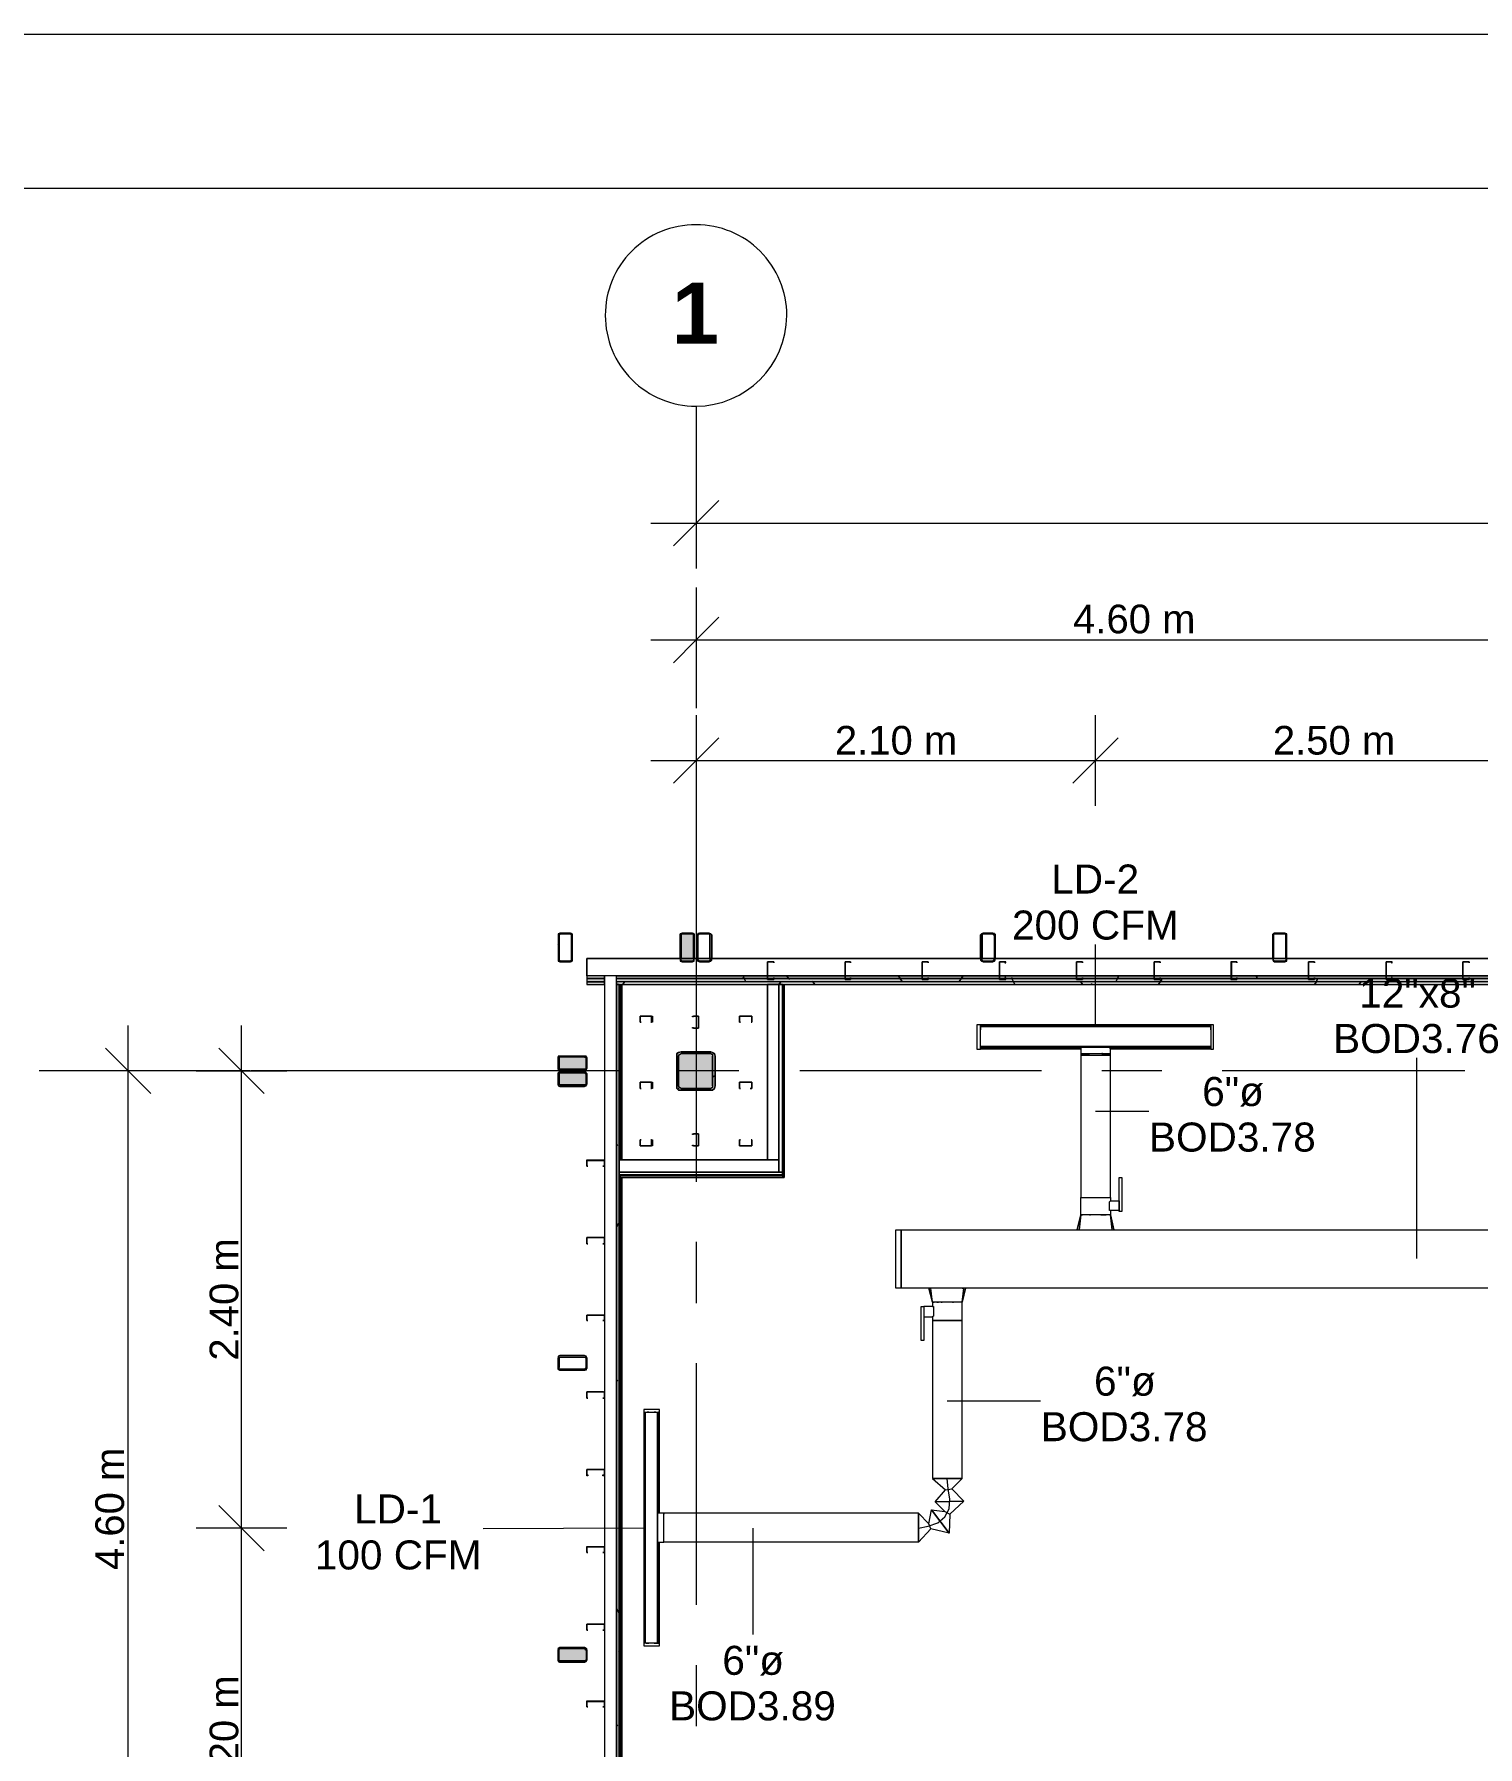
# Model space of a CAD drawing. Header units: metres. Extents: x 29 to 268, y -7 to 151.
# Drawn here: x 38.63 to 46.22, y 44.26 to 53.26 of the extents above; entities that cross this region are included whole.
import ezdxf

# ---------------------------------------------------------------- set-up
doc = ezdxf.new("R2010")
doc.units = ezdxf.units.M
doc.layers.add('HVAC - Ductos', color=5, linetype='Continuous', lineweight=50)
doc.layers.add('PDF2_Geometry', color=7, linetype='Continuous', true_color=0xaaaaaa)
doc.layers.add('PDF2_Solid Fills', color=7, linetype='Continuous', true_color=0xffffff)
doc.layers.add('PDF2_Text', color=7, linetype='Continuous')
doc.layers.add('pie de plano', color=7, linetype='Continuous')
doc.styles.add('PDF Helvetica', font='')
doc.styles.add('PDF Helvetica Bold', font='')
doc.styles.get('PDF Helvetica').set_extended_font_data('Helvetica')
doc.styles.get('PDF Helvetica Bold').set_extended_font_data('Helvetica', bold=True)

msp = doc.modelspace()

# ---------------------------------------------------------------- hatches: boundary and pattern name
at = {"layer": 'PDF2_Solid Fills', "lineweight": 0, "transparency": 33554559}
h = msp.add_hatch(color=256, dxfattribs=at)
h.paths.add_polyline_path([(41.389, 48.5289), (41.4532, 48.5334), (41.3844, 48.5334), (41.3844, 48.3868), (41.3936, 48.3868), (41.4486, 48.3822), (41.4486, 48.3868), (41.4532, 48.3914), (41.389, 48.3914)])
h.paths.add_polyline_path([(41.4577, 48.5289), (41.4532, 48.5289), (41.4532, 48.3914), (41.4577, 48.5283)])
for points in [[(42.0994, 48.3868), (42.0994, 48.5334), (42.0261, 48.5334), (42.0261, 48.3868), (42.0353, 48.3868), (42.0902, 48.3822), (42.0902, 48.3868)], [(42.1132, 48.3914), (42.1178, 48.396), (42.1223, 48.5289), (42.1819, 48.5289), (42.1819, 48.3914), (42.1178, 48.3914), (42.1269, 48.3868), (42.1774, 48.3822), (42.1774, 48.3868), (42.1865, 48.3914), (42.1911, 48.5274), (42.1911, 48.5289), (42.1865, 48.5334), (42.1178, 48.5334), (42.1132, 48.5289)], [(41.5311, 47.8184), (41.5356, 47.8862), (41.5356, 47.8872), (41.3844, 47.8872), (41.3844, 47.8139)], [(42.0169, 47.9102), (42.0078, 47.9056), (42.0078, 47.7176), (42.0123, 47.7176), (42.0169, 47.713), (42.1938, 47.7085), (42.1957, 47.7085), (42.1957, 47.713), (42.2049, 47.7222), (42.2094, 47.901), (42.2049, 47.9056), (42.1957, 47.9102)], [(41.5219, 47.7268), (41.5219, 47.7314), (41.5311, 47.736), (41.5356, 47.7992), (41.5356, 47.8002), (41.5311, 47.8047), (41.3844, 47.8047), (41.3844, 47.7314), (41.3936, 47.7314), (41.5213, 47.7268)], [(41.385, 44.7064), (41.5311, 44.7109), (41.5356, 44.7742), (41.5356, 44.7752), (41.5311, 44.7797), (41.3844, 44.7797), (41.3844, 44.7064)]]:
    msp.add_hatch(color=256, dxfattribs=at).paths.add_polyline_path(points)
h = msp.add_hatch(color=256, dxfattribs=at)
h.paths.add_polyline_path([(43.6028, 48.3914), (43.6074, 48.3914), (43.6165, 48.3868), (43.6165, 48.3914), (43.612, 48.3914), (43.612, 48.5289), (43.6715, 48.5289), (43.6761, 48.5243), (43.6715, 48.396), (43.667, 48.3914), (43.6761, 48.3868), (43.6761, 48.3914), (43.6807, 48.5282), (43.6807, 48.5289), (43.6761, 48.5334), (43.6074, 48.5334), (43.6028, 48.5289)])
h.paths.add_polyline_path([(43.6165, 48.3868), (43.667, 48.3822), (43.667, 48.3868)])
h = msp.add_hatch(color=256, dxfattribs=at)
h.paths.add_polyline_path([(45.2024, 48.3868), (45.2115, 48.3868), (45.2115, 48.5334), (45.1428, 48.5334), (45.207, 48.5289), (45.207, 48.3914), (45.1428, 48.3914), (45.1474, 48.3868), (45.2024, 48.3822)])
h.paths.add_polyline_path([(45.1428, 48.5289), (45.1382, 48.5289), (45.1382, 48.3914)])
h = msp.add_hatch(color=256, dxfattribs=at)
h.paths.add_polyline_path([(41.6273, 48.2952), (41.6273, 48.3089), (41.5357, 48.3089), (41.5357, 48.2952)])
h.paths.add_polyline_path([(44.9228, 48.2952), (46.7011, 48.2952), (46.7011, 48.3089), (44.9228, 48.3089)])
h.paths.add_polyline_path([(44.9182, 48.2952), (44.9182, 48.3089), (41.6915, 48.3089), (41.6915, 48.2952)])
h = msp.add_hatch(color=256, dxfattribs=at)
h.paths.add_polyline_path([(41.6273, 48.2768), (41.6273, 48.2952), (41.5357, 48.2952), (41.5357, 48.2768)])
h.paths.add_polyline_path([(41.6915, 48.2952), (41.6915, 48.2768), (46.7011, 48.2768), (46.7011, 48.2952)])
h = msp.add_hatch(color=256, dxfattribs=at)
h.paths.add_polyline_path([(41.6273, 48.2631), (41.6273, 48.2768), (41.5357, 48.2768), (41.5357, 48.2631)])
h.paths.add_polyline_path([(41.6915, 48.2768), (41.6915, 48.2631), (46.7011, 48.2631), (46.7011, 48.2768)])
h = msp.add_hatch(color=256, dxfattribs=at)
h.paths.add_polyline_path([(44.9182, 48.2952), (44.9182, 48.3089), (41.6915, 48.3089), (41.6915, 48.2952)])
h.paths.add_polyline_path([(44.9228, 48.2952), (46.7011, 48.2952), (46.7011, 48.3089), (44.9228, 48.3089)])
h = msp.add_hatch(color=256, dxfattribs=at)
h.paths.add_polyline_path([(41.6915, 36.0667), (41.7053, 36.0667), (41.7053, 48.263), (41.6915, 48.263)])
h.paths.add_polyline_path([(41.6915, 24.3745), (41.7053, 24.3745), (41.7053, 34.5404), (41.6915, 34.5404)])
h.paths.add_polyline_path([(41.6915, 22.8666), (41.7053, 22.8666), (41.7053, 24.3608), (41.6915, 24.3608)])
h.paths.add_polyline_path([(41.7053, 22.8528), (41.6915, 22.8528), (41.6915, 10.5556), (41.7053, 10.5556)])
h.paths.add_polyline_path([(41.6915, 34.5587), (41.7053, 34.5587), (41.7053, 36.0529), (41.6915, 36.0529)])
h = msp.add_hatch(color=256, dxfattribs=at)
h.paths.add_polyline_path([(41.3844, 46.2418), (41.3936, 46.2464), (41.389, 46.2464), (41.389, 46.306), (41.5311, 46.306), (41.5265, 46.251), (41.5219, 46.2464), (41.5311, 46.2418), (41.5311, 46.2464), (41.5356, 46.3096), (41.5356, 46.3106), (41.5311, 46.3151), (41.3844, 46.3151)])
h.paths.add_polyline_path([(41.3936, 46.2418), (41.5206, 46.2372), (41.5219, 46.2372), (41.5219, 46.2418)])

# ---------------------------------------------------------------- linework, layer by layer
at = {"layer": 'HVAC - Ductos', "color": 252, "lineweight": 0, "true_color": 0x939598}
for points in [[(42.1086, 50.926), (42.1086, 50.6876), (42.1086, 50.4493)], [(42.2278, 50.8068), (42.1086, 50.6876), (41.9894, 50.5685)], [(41.8703, 50.6876), (92.9476, 50.6876)], [(42.1086, 50.3118), (42.1086, 50.0735), (42.1086, 49.8352)], [(42.2278, 50.1926), (42.1086, 50.0735), (41.9894, 49.9543)], [(41.8703, 50.0735), (46.7057, 50.0735), (55.9091, 50.0735), (65.108, 50.0735), (74.3068, 50.0735), (83.5057, 50.0735), (92.9476, 50.0735)], [(42.1086, 49.6793), (42.1086, 49.441), (42.1086, 49.2026)], [(44.2078, 49.2026), (44.2078, 49.441), (44.2078, 49.6793)], [(42.2278, 49.5602), (42.1086, 49.441), (41.9894, 49.3218)], [(44.327, 49.5602), (44.2078, 49.441), (44.0886, 49.3218)], [(41.8703, 49.441), (44.2078, 49.441), (46.7057, 49.441), (48.1816, 49.441), (50.2166, 49.441), (52.6183, 49.441), (54.6121, 49.441)], [(39.1249, 10.771), (39.1249, 15.6065), (39.1249, 24.8099), (39.1249, 34.0087), (39.1249, 43.2076), (39.1249, 48.0476)], [(39.7207, 10.771), (39.7207, 13.3285), (39.7207, 15.6065), (39.7207, 20.3274), (39.7207, 22.0461), (39.7207, 23.6366), (39.7207, 24.8099), (39.7207, 26.5516), (39.7207, 28.2291), (39.7207, 30.3925), (39.7207, 33.0462), (39.7207, 34.0087), (39.7207, 35.3333), (39.7207, 37.3317), (39.7207, 39.3255), (39.7207, 41.2642), (39.7207, 43.2076), (39.7207, 45.4076), (39.7207, 48.0476)], [(39.0057, 47.9284), (39.1249, 47.8093), (39.244, 47.6902)], [(39.6015, 47.9284), (39.7207, 47.8093), (39.8399, 47.6902)], [(39.7665, 47.8093), (39.1249, 47.8093), (38.8865, 47.8093)], [(39.4823, 47.8093), (39.7207, 47.8093), (39.959, 47.8093)], [(39.6015, 45.5268), (39.7207, 45.4076), (39.8399, 45.2884)], [(39.959, 45.4076), (39.7207, 45.4076), (39.4823, 45.4076)]]:
    msp.add_lwpolyline(points, dxfattribs=at)
at = {"layer": 'HVAC - Ductos', "lineweight": 0}
for points in [[(44.2078, 48.0522), (44.2078, 48.4739)], [(44.8128, 48.0293), (44.8128, 48.0522), (44.8128, 48.0476), (43.6028, 48.0476), (43.6028, 48.0522), (43.6028, 48.0293)], [(44.8128, 48.0522), (43.6028, 48.0522)], [(43.6028, 47.9789), (43.6028, 47.988), (43.6028, 47.9972)], [(44.1299, 47.9239), (43.6028, 47.9239), (43.6028, 47.9284), (43.6028, 47.9468), (43.6028, 47.956)], [(44.8128, 47.956), (44.8128, 47.9468), (44.8128, 47.9284), (44.8128, 47.9239), (44.2857, 47.9239)], [(44.8128, 47.9972), (44.8128, 47.988), (44.8128, 47.9789)], [(43.6028, 47.9422), (43.6028, 47.9468), (43.6028, 47.9514)], [(43.6028, 47.9284), (44.1299, 47.9284)], [(44.1299, 47.901), (44.1344, 47.901), (44.1528, 47.901), (44.1757, 47.901), (44.2078, 47.901), (44.2353, 47.901), (44.2628, 47.901), (44.2811, 47.901), (44.2857, 47.901)], [(44.1757, 47.8918), (44.1711, 47.8918), (44.1528, 47.8918), (44.1436, 47.8918), (44.139, 47.8918), (44.1344, 47.8918), (44.1299, 47.8918), (44.1299, 47.1447), (44.1344, 47.1447), (44.1436, 47.1447), (44.1528, 47.1447), (44.1711, 47.1447), (44.1894, 47.1447), (44.2078, 47.1447), (44.2261, 47.1447), (44.2445, 47.1447), (44.2628, 47.1447), (44.272, 47.1447), (44.2811, 47.1447), (44.2857, 47.1447), (44.2857, 47.1264), (44.3315, 47.1264), (44.3315, 47.1218), (44.3315, 47.1172), (44.3315, 47.1126), (44.3315, 47.108), (44.3315, 47.0988), (44.3315, 47.0943), (44.3315, 47.0851), (44.3315, 47.0806), (44.3315, 47.076), (44.2857, 47.076), (44.2857, 47.053), (44.2811, 47.053), (44.2765, 47.053), (44.272, 47.053), (44.2628, 47.053), (44.2445, 47.053), (44.2261, 47.053), (44.2078, 47.053), (44.1894, 47.053), (44.1711, 47.053), (44.1528, 47.053), (44.1436, 47.053), (44.139, 47.053), (44.1344, 47.053), (44.139, 47.053)], [(44.1344, 47.053), (44.1299, 47.053), (44.1299, 47.1447), (44.1344, 47.1447), (44.1436, 47.1447), (44.1528, 47.1447), (44.1711, 47.1447), (44.1894, 47.1447), (44.2078, 47.1447), (44.2261, 47.1447), (44.2445, 47.1447), (44.2628, 47.1447), (44.272, 47.1447), (44.2811, 47.1447), (44.2857, 47.1447), (44.2857, 47.8918), (44.2811, 47.8918), (44.2765, 47.8918), (44.272, 47.8918), (44.2628, 47.8918), (44.2445, 47.8918), (44.2399, 47.8918)], [(44.1803, 47.8918), (44.1894, 47.8918), (44.2078, 47.8918), (44.2261, 47.8918), (44.2353, 47.8918)], [(44.2445, 47.901), (44.2399, 47.901)], [(44.2811, 47.9284), (44.8128, 47.9284)], [(44.8128, 47.9514), (44.8128, 47.9468), (44.8128, 47.9422)], [(45.8945, 46.8238), (45.8945, 47.878)], [(44.2078, 47.5984), (44.4874, 47.5984)], [(44.2857, 47.076), (44.2811, 47.076), (44.2811, 47.0806), (44.2811, 47.0851), (44.2811, 47.0943), (44.2811, 47.1034), (44.2811, 47.1126), (44.2811, 47.1172), (44.2811, 47.1218), (44.2857, 47.1264)], [(44.1115, 46.9751), (44.1299, 47.053), (44.1115, 46.9751)], [(44.1161, 46.9751), (44.1115, 46.9751), (44.1161, 46.9751), (44.1253, 46.9751), (44.1344, 46.9751), (44.1528, 46.9751), (44.1574, 46.9751)], [(44.1299, 47.053), (44.1207, 46.9751)], [(44.162, 46.9751), (44.1757, 46.9751), (44.1848, 46.9751), (44.1894, 46.9751)], [(44.162, 46.9751), (44.162, 46.9751)], [(44.194, 46.9751), (44.217, 46.9751), (44.2215, 46.9751)], [(44.2261, 46.9751), (44.2399, 46.9751), (44.2491, 46.9751), (44.2536, 46.9751), (44.2628, 46.9751), (44.2765, 46.9751)], [(44.2261, 46.9751), (44.2261, 46.9751)], [(44.2811, 46.9751), (44.2902, 46.9751), (44.2948, 46.9751), (44.2994, 46.9751), (44.304, 46.9751), (44.2857, 47.053), (44.304, 46.9751), (44.2994, 46.9751)], [(44.2948, 46.9751), (44.2857, 47.053)], [(43.3049, 46.5168), (43.3507, 46.5168), (43.3507, 46.4984), (43.3553, 46.4984), (43.3644, 46.4984), (43.3736, 46.4984), (43.392, 46.4984), (43.4103, 46.4984), (43.4286, 46.4984), (43.447, 46.4984), (43.4652, 46.4984), (43.4836, 46.4984), (43.4928, 46.4984), (43.502, 46.4984), (43.5065, 46.4984), (43.5065, 46.5947), (43.502, 46.5947), (43.4974, 46.5947), (43.4928, 46.5947), (43.4836, 46.5947), (43.4652, 46.5947), (43.447, 46.5947), (43.4286, 46.5947), (43.4103, 46.5947), (43.392, 46.5947), (43.3736, 46.5947), (43.3644, 46.5947), (43.3598, 46.5947), (43.3553, 46.5947), (43.3507, 46.5947), (43.3415, 46.668)], [(43.3782, 46.668), (43.3736, 46.668), (43.3553, 46.668), (43.3461, 46.668), (43.3369, 46.668), (43.3324, 46.668), (43.3369, 46.668)], [(43.3324, 46.668), (43.3507, 46.5947), (43.3324, 46.668)], [(43.4103, 46.668), (43.4057, 46.668), (43.3965, 46.668), (43.3828, 46.668)], [(43.3828, 46.668), (43.3828, 46.668)], [(43.4424, 46.668), (43.4195, 46.668), (43.4149, 46.668)], [(43.5065, 46.5947), (43.5157, 46.668), (43.5111, 46.668), (43.502, 46.668), (43.4836, 46.668), (43.4744, 46.668), (43.4698, 46.668), (43.4607, 46.668), (43.4515, 46.668), (43.447, 46.668)], [(43.5065, 46.668), (43.5111, 46.668)], [(43.3507, 46.5947), (43.3507, 46.5718), (43.3049, 46.5718), (43.3049, 46.5672), (43.3049, 46.5626), (43.3049, 46.558), (43.3049, 46.5534), (43.3049, 46.5443), (43.3049, 46.5397), (43.3049, 46.5306), (43.3049, 46.526), (43.3049, 46.5214)], [(43.3507, 46.5718), (43.3553, 46.5718), (43.3553, 46.5672), (43.3553, 46.558), (43.3553, 46.5488), (43.3553, 46.5397), (43.3553, 46.5306), (43.3553, 46.526), (43.3553, 46.5214), (43.3507, 46.5168)], [(43.5065, 45.6688), (43.5065, 46.4984), (43.502, 46.4984), (43.4928, 46.4984), (43.4836, 46.4984), (43.4652, 46.4984), (43.447, 46.4984), (43.4286, 46.4984), (43.4103, 46.4984), (43.392, 46.4984), (43.3736, 46.4984), (43.3644, 46.4984), (43.3553, 46.4984), (43.3507, 46.4984), (43.3507, 45.6688), (43.3553, 45.6688), (43.3644, 45.6688), (43.3736, 45.6688), (43.392, 45.6688), (43.4103, 45.6688), (43.4286, 45.6688), (43.447, 45.6688), (43.4652, 45.6688), (43.4836, 45.6688), (43.4928, 45.6688), (43.502, 45.6688), (43.5065, 45.6688), (43.502, 45.6688), (43.4928, 45.6688), (43.4836, 45.6688), (43.4652, 45.6688), (43.447, 45.6688), (43.4286, 45.6688), (43.4103, 45.6688), (43.392, 45.6688), (43.3736, 45.6688), (43.3644, 45.6688), (43.3553, 45.6688), (43.3507, 45.6688), (43.5065, 45.6688), (43.4515, 45.6139), (43.5157, 45.5497), (43.3644, 45.5451), (43.4195, 45.6093), (43.4515, 45.6139)], [(43.4286, 46.0768), (43.919, 46.0768)], [(41.8565, 44.8026), (41.8336, 44.8026), (41.8382, 44.8026), (41.8382, 46.0172), (41.8336, 46.0172), (41.8565, 46.0172)], [(41.8336, 46.0172), (41.8336, 44.8026)], [(41.8473, 46.0172), (41.8565, 46.0172), (41.8611, 46.0172), (41.8565, 46.0172), (41.8519, 46.0172)], [(41.8932, 46.0172), (41.9161, 46.0172), (41.9115, 46.0172), (41.9115, 45.4855)], [(41.9161, 45.4855), (41.9161, 46.0172)], [(43.2774, 45.4076), (43.3278, 45.4168), (43.3782, 45.4351), (43.4149, 45.4672), (43.4378, 45.5084), (43.4424, 45.5588), (43.4332, 45.6139), (43.4286, 45.6688)], [(43.3507, 45.6688), (43.4195, 45.6093)], [(43.4149, 45.4947), (43.3644, 45.5451), (43.5157, 45.5497), (43.4424, 45.481), (43.4378, 45.3801), (43.3461, 45.5038), (43.4149, 45.4947), (43.4424, 45.481)], [(43.3415, 45.403), (43.2774, 45.3343), (41.939, 45.3343), (41.939, 45.3389), (41.939, 45.3434), (41.939, 45.3572), (41.939, 45.371), (41.939, 45.3892), (41.939, 45.4076), (41.939, 45.426), (41.939, 45.4443), (41.939, 45.4626), (41.939, 45.4718), (41.939, 45.481), (41.939, 45.4855), (41.9069, 45.4855), (41.9069, 45.481), (41.9069, 45.4718), (41.9069, 45.4626), (41.9069, 45.4443), (41.9069, 45.426), (41.9069, 45.4076), (41.9069, 45.3892), (41.9069, 45.371), (41.9069, 45.3572), (41.9069, 45.3434), (41.9069, 45.3389), (41.9069, 45.3343), (41.939, 45.3343), (41.939, 45.3434), (41.939, 45.3572), (41.939, 45.371), (41.939, 45.3892), (41.939, 45.4076), (41.939, 45.4305), (41.939, 45.4488), (41.939, 45.4626), (41.939, 45.4764), (41.939, 45.481), (41.939, 45.4855), (41.939, 45.481)], [(43.3324, 45.4305), (43.3461, 45.5038), (43.4378, 45.3801), (43.3415, 45.403), (43.3324, 45.4305), (43.2774, 45.4855), (41.939, 45.4855)], [(41.8336, 45.4076), (40.9902, 45.403)], [(42.4065, 45.4076), (42.4065, 44.8484)], [(41.8932, 44.8026), (41.9161, 44.8026), (41.9115, 44.8026), (41.9115, 45.3343)], [(41.9161, 44.8026), (41.9161, 45.3343)], [(41.8473, 44.8026), (41.8565, 44.8026), (41.8611, 44.8026), (41.8565, 44.8026), (41.8519, 44.8026)]]:
    msp.add_lwpolyline(points, dxfattribs=at)
for points in [[(43.5844, 48.0522), (43.5844, 47.9239), (43.6028, 47.9239), (43.6028, 48.0522)], [(44.8266, 48.0522), (44.8128, 48.0522), (44.8128, 47.9239), (44.8266, 47.9239)], [(44.8128, 47.9376), (43.6028, 47.9376), (43.6028, 48.043), (44.8128, 48.043), (44.8128, 47.9376), (44.8128, 47.933), (43.6028, 47.933), (43.6028, 47.9376)], [(43.6028, 48.0339), (43.6028, 48.0293), (43.6028, 48.0247), (43.6028, 48.0293)], [(44.8128, 48.0247), (44.8128, 48.0293), (44.8128, 48.0339), (44.8128, 48.0293)], [(44.1299, 47.901), (44.1299, 47.8918), (44.139, 47.8918), (44.1528, 47.8918), (44.1803, 47.8918), (44.2078, 47.8918), (44.2353, 47.8918), (44.2628, 47.8918), (44.2765, 47.8918), (44.2857, 47.8918), (44.2857, 47.901), (44.2857, 47.933), (44.2811, 47.933), (44.272, 47.933), (44.2628, 47.933), (44.2445, 47.933), (44.2261, 47.933), (44.2078, 47.933), (44.1894, 47.933), (44.1711, 47.933), (44.1528, 47.933), (44.1436, 47.933), (44.1344, 47.933), (44.1299, 47.933)], [(44.3453, 47.0714), (44.3315, 47.0714), (44.3315, 47.2501), (44.3453, 47.2501)], [(43.1857, 46.9751), (43.1857, 46.668), (43.1582, 46.668), (43.1582, 46.9751)], [(46.3986, 46.668), (43.1857, 46.668), (43.1857, 46.9751), (46.3986, 46.9751)], [(44.1803, 47.053), (44.1757, 47.053)], [(44.2628, 47.053), (44.2353, 47.053)], [(43.5249, 46.668), (43.5065, 46.5947), (43.5249, 46.668), (43.5203, 46.668)], [(43.3049, 46.393), (43.2911, 46.393), (43.2911, 46.5718), (43.3049, 46.5718)], [(43.3553, 46.5947), (43.3598, 46.5947)], [(43.3736, 46.5947), (43.3828, 46.5947)], [(43.3965, 46.5947), (43.4011, 46.5947)], [(43.4561, 46.5947), (43.4607, 46.5947)], [(41.8336, 46.031), (41.8336, 46.0172), (41.9161, 46.0172), (41.9161, 46.031)], [(41.9069, 46.0172), (41.9069, 44.8026), (41.9069, 46.0172), (41.9069, 44.8026), (41.8428, 44.8026), (41.8428, 46.0172)], [(41.8978, 46.0172), (41.8932, 46.0172), (41.8886, 46.0172), (41.8932, 46.0172)], [(43.2774, 45.3343), (43.2774, 45.3434), (43.2774, 45.3572), (43.2774, 45.371), (43.2774, 45.3892), (43.2774, 45.4076), (43.2774, 45.4305), (43.2774, 45.4488), (43.2774, 45.4626), (43.2774, 45.4764), (43.2774, 45.481), (43.2774, 45.4855), (43.2774, 45.481), (43.2774, 45.4764), (43.2774, 45.4626), (43.2774, 45.4488), (43.2774, 45.4305), (43.2774, 45.4076), (43.2774, 45.3892), (43.2774, 45.371), (43.2774, 45.3572), (43.2774, 45.3434)], [(43.2774, 45.3343), (43.2774, 45.4855)], [(41.8336, 44.7889), (41.9161, 44.7889), (41.9161, 44.8026), (41.8336, 44.8026)], [(41.8886, 44.8026), (41.8932, 44.8026), (41.8978, 44.8026), (41.8932, 44.8026)]]:
    msp.add_lwpolyline(points, close=True, dxfattribs=at)
at = {"layer": 'PDF2_Geometry', "lineweight": 0}
msp.add_lwpolyline([(42.1086, 52.2551, 0.418325), (41.6319, 51.7785, 0.414666), (42.1086, 51.3018, 0.411021), (42.5853, 51.7785, 0.41469)], format="xyb", close=True, dxfattribs=at)
for points in [[(42.1086, 51.3018), (42.1086, 50.8252)], [(42.1086, 50.6648), (42.1086, 50.5089)], [(42.1086, 50.3485), (42.1086, 49.716)], [(42.1086, 49.5556), (42.1086, 49.3952)], [(42.1086, 49.2393), (42.1086, 48.7626)], [(42.1086, 48.7626), (42.1086, 47.2272)], [(41.389, 48.5334), (41.3936, 48.5334), (41.4486, 48.5334), (41.4532, 48.5334), (41.4578, 48.5289), (41.4578, 48.5243), (41.4578, 48.3914), (41.4578, 48.3868), (41.4532, 48.3822), (41.4486, 48.3822), (41.3936, 48.3822), (41.389, 48.3822)], [(41.4486, 48.5289), (41.3936, 48.5289), (41.389, 48.5243), (41.389, 48.3914), (41.3936, 48.3868), (41.4486, 48.3868)], [(41.4394, 48.5289), (41.444, 48.5334)], [(42.0261, 48.4006), (42.0261, 48.5243), (42.0261, 48.5289)], [(42.0307, 48.5334), (42.0353, 48.5334), (42.0902, 48.5334), (42.0948, 48.5334)], [(42.0948, 48.4006), (42.0948, 48.5243), (42.0902, 48.5289), (42.0353, 48.5289), (42.0307, 48.5243), (42.0307, 48.4006)], [(42.0994, 48.5289), (42.0994, 48.5243), (42.0994, 48.4006)], [(42.1132, 48.4006), (42.1132, 48.5243), (42.1132, 48.5289)], [(42.1178, 48.5334), (42.1269, 48.5334), (42.1774, 48.5334), (42.1819, 48.5334)], [(42.1178, 48.5243), (42.1178, 48.4006)], [(42.1223, 48.5289), (42.1223, 48.5243)], [(42.1774, 48.5289), (42.1269, 48.5289)], [(42.1819, 48.4006), (42.1819, 48.5243), (42.1819, 48.5289)], [(42.1865, 48.5289), (42.1911, 48.5243), (42.1911, 48.4006)], [(43.6028, 48.4006), (43.6028, 48.5243), (43.6074, 48.5289)], [(43.612, 48.5334), (43.6165, 48.5334), (43.667, 48.5334), (43.6761, 48.5334)], [(43.612, 48.5289), (43.612, 48.5243), (43.612, 48.4006)], [(43.667, 48.5289), (43.6165, 48.5289)], [(43.6715, 48.5243), (43.6715, 48.5289)], [(43.6761, 48.4006), (43.6761, 48.5243)], [(43.6807, 48.5289), (43.6807, 48.5243), (43.6807, 48.4006)], [(45.1382, 48.4006), (45.1382, 48.5243), (45.1382, 48.5289)], [(45.1428, 48.5334), (45.1474, 48.5334), (45.2024, 48.5334), (45.207, 48.5334)], [(45.207, 48.4006), (45.207, 48.5243), (45.2024, 48.5289), (45.1474, 48.5289), (45.1428, 48.5243), (45.1428, 48.4006)], [(45.207, 48.396), (45.2116, 48.4006), (45.2116, 48.5243), (45.2116, 48.5289)], [(41.3844, 48.4693), (41.389, 48.4784)], [(41.6915, 36.0667), (41.6915, 48.263), (41.6915, 48.2768), (41.6915, 48.2952), (41.6915, 48.3089), (42.4844, 48.3089), (42.8924, 48.3089), (43.2957, 48.3089), (43.7036, 48.3089), (44.107, 48.3089), (44.5149, 48.3089), (44.9182, 48.3089), (44.5149, 48.3089), (44.107, 48.3089), (43.7036, 48.3089), (43.2957, 48.3089), (42.8924, 48.3089), (42.4844, 48.3089), (41.5357, 48.3089), (41.5357, 48.4006), (46.7012, 48.4006)], [(93.204, 48.396), (46.7012, 48.4006), (41.5357, 48.4006), (41.5357, 48.263), (41.6273, 48.263), (41.6273, 10.5556)], [(42.1774, 48.3822), (42.1819, 48.3868)], [(42.1865, 48.3914), (42.1911, 48.396)], [(45.1932, 48.3822), (45.2024, 48.3868)], [(41.6273, 48.263), (41.6273, 48.2768), (41.6273, 48.2952), (41.6273, 48.3089), (41.5357, 48.3089)], [(41.5357, 48.2952), (41.6273, 48.2952)], [(41.5357, 48.2768), (41.6273, 48.2768)], [(41.6915, 48.2952), (42.4844, 48.2952), (42.8924, 48.2952), (43.2957, 48.2952), (43.7036, 48.2952), (44.107, 48.2952), (44.5149, 48.2952), (44.9182, 48.2952), (44.5149, 48.2952), (44.107, 48.2952), (43.7036, 48.2952), (43.2957, 48.2952), (42.8924, 48.2952), (42.4844, 48.2952), (41.6915, 48.2952), (41.6915, 48.3089), (42.4844, 48.3089), (42.8924, 48.3089), (43.2957, 48.3089), (43.7036, 48.3089), (44.107, 48.3089), (44.5149, 48.3089), (44.9182, 48.3089)], [(46.7012, 48.2768), (41.6915, 48.2768), (41.6915, 48.2952), (42.4844, 48.2952), (42.8924, 48.2952), (43.2957, 48.2952), (43.7036, 48.2952), (44.107, 48.2952), (44.5149, 48.2952), (44.9182, 48.2952)], [(93.204, 48.2722), (46.7012, 48.2768), (41.6915, 48.2768)], [(41.7053, 36.0667), (41.6915, 36.0667), (41.6915, 36.0529), (41.6915, 36.0667), (41.7053, 36.0667), (41.7053, 42.708), (41.7053, 36.0667), (41.7053, 48.263), (41.6915, 48.263)], [(41.7053, 36.0667), (42.7594, 36.0667), (42.7594, 36.0529), (42.4661, 36.0529), (42.7594, 36.0529), (42.7594, 36.0667), (41.7053, 36.0667), (41.7053, 48.263), (46.7012, 48.263), (93.204, 48.2584)], [(41.7053, 48.263), (41.7053, 48.263)], [(41.7053, 10.5556), (41.7053, 48.263), (41.7053, 10.5556)], [(42.5715, 47.2501), (42.5715, 48.263), (42.5715, 47.2501), (42.5715, 48.263), (42.5715, 47.2501), (41.719, 47.2501), (41.719, 43.3084), (41.719, 47.2501), (42.5715, 47.2501), (42.5715, 47.2547), (42.5669, 47.2547), (42.5624, 47.2593), (41.7053, 47.2593), (42.5624, 47.2593), (41.7098, 47.2593), (41.7098, 43.3084), (41.7098, 47.2593), (42.5624, 47.2593), (42.5624, 48.263), (42.5624, 47.2593), (42.5669, 47.2547), (42.5715, 47.2547), (42.5715, 47.2501), (41.7144, 47.2501), (42.5715, 47.2501), (42.5715, 47.2547), (42.5669, 47.2547), (42.5624, 47.2593), (42.5624, 47.2639), (41.7053, 47.2639), (42.5624, 47.2639), (42.5624, 47.2776), (41.7053, 47.2776), (42.544, 47.2776), (42.544, 47.3418), (42.4844, 47.3418), (41.7053, 47.3418)], [(42.4844, 47.3418), (42.4844, 48.263)], [(42.5624, 48.263), (42.4844, 48.263)], [(42.4844, 48.263), (42.4844, 47.3418), (42.544, 47.3418), (42.544, 48.263)], [(42.5624, 48.263), (42.544, 48.263), (42.544, 47.2776)], [(42.5624, 48.263), (42.5624, 47.2593), (42.5624, 48.263)], [(42.5624, 48.263), (42.5624, 47.2593), (42.5624, 48.263)], [(42.5715, 47.2501), (42.5715, 47.2547), (42.5669, 47.2547), (42.5624, 47.2593), (42.5624, 48.263)], [(42.5624, 47.2639), (42.5624, 48.263), (42.5624, 47.2639)], [(42.5624, 47.2776), (42.5624, 48.263)], [(46.5453, 48.3089), (46.1374, 48.3089), (45.734, 48.3089), (45.3261, 48.3089), (44.9228, 48.3089)], [(46.5453, 48.3089), (46.1374, 48.3089), (45.734, 48.3089), (45.3261, 48.3089), (44.9228, 48.3089), (45.3261, 48.3089), (45.734, 48.3089), (46.1374, 48.3089), (46.5453, 48.3089)], [(46.5453, 48.2952), (46.1374, 48.2952), (45.734, 48.2952), (45.3261, 48.2952), (44.9228, 48.2952), (45.3261, 48.2952), (45.734, 48.2952), (46.1374, 48.2952), (46.5453, 48.2952)], [(46.7057, 48.2952), (46.7012, 48.2952), (46.5453, 48.2952), (46.1374, 48.2952), (45.734, 48.2952), (45.3261, 48.2952), (44.9228, 48.2952)], [(41.8152, 48.098), (41.8152, 48.098)], [(41.8152, 48.098), (41.8152, 48.098)], [(41.8198, 48.066), (41.8198, 48.066)], [(41.8703, 48.066), (41.8703, 48.066)], [(41.8749, 48.098), (41.8749, 48.098)], [(42.3378, 48.098), (42.3378, 48.098)], [(42.3378, 48.098), (42.3378, 48.098)], [(42.3424, 48.066), (42.3424, 48.066)], [(42.3974, 48.066), (42.3974, 48.066)], [(41.3844, 47.8184), (41.3844, 47.823), (41.3844, 47.878), (41.3844, 47.8826)], [(41.389, 47.8872), (41.3936, 47.8872), (41.5219, 47.8872), (41.5311, 47.8872)], [(41.389, 47.8826), (41.389, 47.878), (41.389, 47.823), (41.389, 47.8184)], [(41.5219, 47.8826), (41.3936, 47.8826)], [(41.5265, 47.878), (41.5265, 47.8826)], [(41.5311, 47.8826), (41.5357, 47.878), (41.5357, 47.823), (41.5311, 47.8184)], [(41.5311, 47.823), (41.5311, 47.878)], [(42.0169, 47.8872), (42.0169, 47.7314)], [(42.1865, 47.901), (42.0307, 47.901)], [(42.1957, 47.8964), (42.2003, 47.901)], [(42.1957, 47.7314), (42.1957, 47.8872)], [(39.2944, 47.8093), (38.6573, 47.8093)], [(39.6107, 47.8093), (39.4549, 47.8093)], [(40.2477, 47.8093), (39.7711, 47.8093)], [(41.7007, 47.8093), (40.2477, 47.8093)], [(41.3844, 47.736), (41.3844, 47.7406), (41.3844, 47.7956), (41.3844, 47.8002)], [(41.5311, 47.8139), (41.5219, 47.8139), (41.3936, 47.8139), (41.389, 47.8139)], [(41.389, 47.8047), (41.3936, 47.8047), (41.5219, 47.8047), (41.5311, 47.8047)], [(41.389, 47.8002), (41.389, 47.7956), (41.389, 47.7406)], [(41.3936, 47.8184), (41.5219, 47.8184)], [(41.5219, 47.8002), (41.3936, 47.8002)], [(41.5265, 47.8184), (41.5265, 47.823)], [(41.5265, 47.7956), (41.5265, 47.8002)], [(41.5311, 47.8002), (41.5357, 47.7956), (41.5357, 47.7406), (41.5311, 47.736)], [(41.5311, 47.7406), (41.5311, 47.7956)], [(42.3332, 47.8093), (42.0169, 47.8093)], [(42.1957, 47.7772), (42.2094, 47.7864)], [(43.9236, 47.8093), (42.654, 47.8093)], [(44.5561, 47.8093), (44.2399, 47.8093)], [(46.1466, 47.8093), (44.8724, 47.8093)], [(41.389, 47.736), (41.389, 47.736)], [(41.5311, 47.7314), (41.5219, 47.7268), (41.3936, 47.7268), (41.389, 47.7314)], [(41.3936, 47.736), (41.5219, 47.736)], [(41.5265, 47.7314), (41.5357, 47.736)], [(41.5265, 47.736), (41.5265, 47.736)], [(41.8198, 47.7176), (41.8198, 47.7176)], [(41.8703, 47.7176), (41.8703, 47.7176)], [(42.0123, 47.713), (42.0215, 47.7222)], [(42.0307, 47.7176), (42.1865, 47.7176)], [(42.1269, 47.7084), (42.1407, 47.7176)], [(42.3424, 47.7176), (42.3424, 47.7176)], [(42.3928, 47.7176), (42.3928, 47.7176)], [(41.8198, 47.4472), (41.8198, 47.4472)], [(41.8703, 47.4472), (41.8703, 47.4472)], [(42.3424, 47.4472), (42.3424, 47.4472)], [(42.3974, 47.4472), (42.3974, 47.4472)], [(41.5357, 47.3372), (41.5357, 47.3372)], [(41.7053, 47.3418), (42.4844, 47.3418)], [(41.7053, 47.3418), (41.7053, 47.2593)], [(41.8152, 47.4152), (41.8152, 47.4152)], [(41.8152, 47.4152), (41.8152, 47.4152)], [(41.8749, 47.4152), (41.8749, 47.4152)], [(42.1223, 47.4152), (42.1223, 47.4152)], [(42.1223, 47.4152), (42.1223, 47.4152)], [(42.3378, 47.4152), (42.3378, 47.4152)], [(42.3378, 47.4152), (42.3378, 47.4152)], [(41.5402, 47.3097), (41.5402, 47.3097)], [(41.6182, 47.3097), (41.6182, 47.3097)], [(42.5624, 47.2593), (41.7053, 47.2593), (42.5624, 47.2593)], [(42.5624, 47.2593), (41.7053, 47.2593), (42.5624, 47.2593)], [(42.544, 47.2776), (42.5624, 47.2776)], [(41.5357, 46.9338), (41.5357, 46.9338)], [(41.5357, 46.9338), (41.5357, 46.9338)], [(41.5402, 46.9018), (41.5402, 46.9018)], [(41.6182, 46.9018), (41.6182, 46.9018)], [(42.1086, 46.911), (42.1086, 46.5901)], [(41.5357, 46.526), (41.5357, 46.526)], [(41.5357, 46.526), (41.5357, 46.526)], [(41.5402, 46.4984), (41.5402, 46.4984)], [(41.6182, 46.4984), (41.6182, 46.4984)], [(41.3844, 46.306), (41.3844, 46.306)], [(41.5357, 46.3014), (41.5357, 46.2464), (41.5311, 46.2418), (41.5311, 46.2372), (41.5219, 46.2372), (41.3936, 46.2372), (41.389, 46.2372), (41.3844, 46.2418), (41.3844, 46.2464), (41.3844, 46.3014)], [(41.5311, 46.251), (41.5311, 46.3014), (41.5265, 46.3014), (41.5265, 46.306), (41.5219, 46.306), (41.3936, 46.306), (41.389, 46.306), (41.389, 46.3014), (41.389, 46.251)], [(41.5311, 46.306), (41.5357, 46.306)], [(42.1086, 46.2738), (42.1086, 45.0042)], [(41.5402, 46.0905), (41.5402, 46.0905)], [(41.6182, 46.0905), (41.6182, 46.0905)], [(41.5357, 45.7147), (41.5357, 45.7147)], [(41.5357, 45.7147), (41.5357, 45.7147)], [(41.5357, 45.3068), (41.5357, 45.3068)], [(41.5402, 45.2792), (41.5402, 45.2792)], [(41.6182, 45.2792), (41.6182, 45.2792)], [(41.5357, 44.9034), (41.5357, 44.9034)], [(41.5357, 44.9034), (41.5357, 44.9034)], [(41.5402, 44.8714), (41.5402, 44.8714)], [(41.6182, 44.8714), (41.6182, 44.8714)], [(41.3844, 44.7705), (41.3844, 44.7751)], [(41.5357, 44.7659), (41.5357, 44.7155), (41.5311, 44.7109), (41.5311, 44.7064), (41.5219, 44.7018), (41.3936, 44.7018), (41.389, 44.7064), (41.3844, 44.7109), (41.3844, 44.7155), (41.3844, 44.7659)], [(41.389, 44.7155), (41.389, 44.7659), (41.389, 44.7705), (41.3936, 44.7751), (41.5219, 44.7751), (41.5265, 44.7705), (41.5311, 44.7659), (41.5311, 44.7155), (41.5357, 44.7201)], [(41.5311, 44.7751), (41.5357, 44.7705)], [(41.5173, 44.7064), (41.5219, 44.7109)], [(42.1086, 44.688), (42.1086, 44.3672)], [(41.5357, 44.4955), (41.5357, 44.4955)], [(41.5402, 44.468), (41.5402, 44.468)], [(41.6182, 44.468), (41.6182, 44.468)]]:
    msp.add_lwpolyline(points, dxfattribs=at)
for points in [[(41.4578, 48.5243), (41.4532, 48.5289), (41.4486, 48.5334), (41.3936, 48.5334), (41.3844, 48.5289), (41.3844, 48.5243), (41.3844, 48.3914), (41.3844, 48.3868), (41.3936, 48.3822), (41.4486, 48.3822), (41.4532, 48.3868), (41.4578, 48.3914)], [(41.3936, 48.5289), (41.4486, 48.5289), (41.4532, 48.5243), (41.4532, 48.3914), (41.4486, 48.3868), (41.3936, 48.3868), (41.389, 48.3914), (41.389, 48.5243)], [(42.0902, 48.3822), (42.0994, 48.3868), (42.0994, 48.3914), (42.0994, 48.5243), (42.0994, 48.5289), (42.0902, 48.5334), (42.0353, 48.5334), (42.0261, 48.5289), (42.0261, 48.5243), (42.0261, 48.3914), (42.0261, 48.3868), (42.0353, 48.3822)], [(42.0902, 48.3868), (42.0353, 48.3868), (42.0307, 48.3914), (42.0307, 48.5243), (42.0353, 48.5289), (42.0902, 48.5289), (42.0948, 48.5243), (42.0948, 48.3914)], [(42.1132, 48.3914), (42.1178, 48.3868), (42.1269, 48.3822), (42.1774, 48.3822), (42.1865, 48.3868), (42.1911, 48.3914), (42.1911, 48.5243), (42.1865, 48.5289), (42.1774, 48.5334), (42.1269, 48.5334), (42.1178, 48.5289), (42.1132, 48.5243)], [(42.1774, 48.3868), (42.1269, 48.3868), (42.1223, 48.3914), (42.1178, 48.3914), (42.1178, 48.5243), (42.1223, 48.5243), (42.1269, 48.5289), (42.1774, 48.5289), (42.1819, 48.5243), (42.1819, 48.3914)], [(43.6028, 48.3914), (43.6074, 48.3868), (43.6165, 48.3822), (43.667, 48.3822), (43.6761, 48.3868), (43.6807, 48.3914), (43.6807, 48.5243), (43.6761, 48.5289), (43.667, 48.5334), (43.6165, 48.5334), (43.6074, 48.5289), (43.6028, 48.5243)], [(43.667, 48.3868), (43.6165, 48.3868), (43.612, 48.3914), (43.612, 48.5243), (43.6165, 48.5289), (43.667, 48.5289), (43.6715, 48.5243), (43.6761, 48.5243), (43.6761, 48.3914), (43.6715, 48.3914)], [(45.1382, 48.3914), (45.1428, 48.3868), (45.1474, 48.3822), (45.2024, 48.3822), (45.2116, 48.3868), (45.2116, 48.3914), (45.2116, 48.5243), (45.2116, 48.5289), (45.2024, 48.5334), (45.1474, 48.5334), (45.1428, 48.5289), (45.1382, 48.5243)], [(45.2024, 48.3868), (45.1474, 48.3868), (45.1428, 48.3914), (45.1428, 48.5243), (45.1474, 48.5289), (45.2024, 48.5289), (45.207, 48.5243), (45.207, 48.3914)], [(42.5165, 48.3822), (42.4844, 48.3822), (42.4844, 48.2906), (42.5165, 48.2906), (42.5165, 48.2997), (42.5165, 48.2906), (42.4844, 48.2906), (42.4844, 48.3822), (42.5165, 48.3822), (42.5165, 48.3776)], [(42.9198, 48.3822), (42.8924, 48.3822), (42.8924, 48.2906), (42.9198, 48.2906), (42.9198, 48.2997), (42.9198, 48.2906), (42.8924, 48.2906), (42.8924, 48.3822), (42.9198, 48.3822), (42.9198, 48.3776)], [(43.3278, 48.3822), (43.3003, 48.3822), (43.2957, 48.3822), (43.2957, 48.2906), (43.3003, 48.2906), (43.3278, 48.2906), (43.3278, 48.2997), (43.3278, 48.2906), (43.3003, 48.2906), (43.2957, 48.2906), (43.2957, 48.3822), (43.3003, 48.3822), (43.3278, 48.3822), (43.3278, 48.3776)], [(43.7357, 48.3822), (43.7036, 48.3822), (43.7036, 48.2906), (43.7357, 48.2906), (43.7357, 48.2997), (43.7311, 48.2997), (43.7311, 48.2906), (43.7036, 48.2906), (43.7036, 48.3822), (43.7311, 48.3822), (43.7311, 48.3776), (43.7357, 48.3776)], [(44.139, 48.3822), (44.1115, 48.3822), (44.107, 48.3822), (44.107, 48.2906), (44.1115, 48.2906), (44.139, 48.2906), (44.139, 48.2997), (44.139, 48.2906), (44.1115, 48.2906), (44.107, 48.2906), (44.107, 48.3822), (44.1115, 48.3822), (44.139, 48.3822), (44.139, 48.3776)], [(44.547, 48.3822), (44.5149, 48.3822), (44.5149, 48.2906), (44.547, 48.2906), (44.547, 48.2997), (44.547, 48.2906), (44.5149, 48.2906), (44.5149, 48.3822), (44.547, 48.3822), (44.547, 48.3776)], [(44.9503, 48.3822), (44.9228, 48.3822), (44.9182, 48.3822), (44.9182, 48.2906), (44.9228, 48.2906), (44.9503, 48.2906), (44.9503, 48.2997), (44.9503, 48.2906), (44.9228, 48.2906), (44.9228, 48.3822), (44.9503, 48.3822), (44.9503, 48.3776)], [(45.3582, 48.3822), (45.3261, 48.3822), (45.3261, 48.2906), (45.3582, 48.2906), (45.3582, 48.2997), (45.3582, 48.2906), (45.3261, 48.2906), (45.3261, 48.3822), (45.3582, 48.3822), (45.3582, 48.3776)], [(45.7662, 48.3822), (45.734, 48.3822), (45.734, 48.2906), (45.7662, 48.2906), (45.7662, 48.2997), (45.7616, 48.2997), (45.7616, 48.2906), (45.734, 48.2906), (45.734, 48.3822), (45.7616, 48.3822), (45.7616, 48.3776), (45.7662, 48.3776)], [(46.1695, 48.3822), (46.142, 48.3822), (46.1374, 48.3822), (46.1374, 48.2906), (46.142, 48.2906), (46.1695, 48.2906), (46.1695, 48.2997), (46.1695, 48.2906), (46.142, 48.2906), (46.1374, 48.2906), (46.1374, 48.3822), (46.142, 48.3822), (46.1695, 48.3822), (46.1695, 48.3776)], [(41.5357, 48.3089), (41.5357, 48.2952), (41.6273, 48.2952), (41.6273, 48.3089)], [(41.5357, 48.2952), (41.5357, 48.2768), (41.6273, 48.2768), (41.6273, 48.2952)], [(41.5357, 48.2768), (41.5357, 48.263), (41.6273, 48.263), (41.6273, 48.2768)], [(41.6273, 48.3089), (41.6273, 10.5052), (41.6915, 10.5052), (41.6915, 48.3089)], [(46.7012, 48.263), (46.7012, 48.2768), (41.6915, 48.2768), (41.6915, 48.263)], [(41.7053, 48.263), (41.6915, 48.263), (41.6915, 10.5556), (41.7053, 10.5556)], [(41.7053, 47.461), (41.7053, 48.263), (41.7053, 47.3418), (41.7053, 48.263)], [(41.7098, 48.263), (41.7098, 47.3418)], [(41.7098, 48.263), (41.7098, 47.3418)], [(41.719, 48.263), (41.719, 47.3418)], [(41.719, 48.263), (41.719, 47.3418)], [(42.5624, 48.263), (42.5624, 47.2593), (42.5624, 47.3418)], [(41.8152, 48.098), (41.8749, 48.098), (41.8795, 48.098), (41.8795, 48.066), (41.8703, 48.066), (41.8749, 48.066), (41.8749, 48.098), (41.8152, 48.098), (41.8152, 48.066)], [(41.8198, 48.066), (41.8152, 48.066)], [(42.1223, 48.098), (42.1223, 48.0935), (42.1223, 48.0384), (42.1223, 48.0339), (42.0902, 48.0339), (42.0902, 48.0384), (42.0948, 48.0384), (42.0948, 48.0339), (42.1223, 48.0339), (42.1223, 48.0384), (42.1223, 48.0935), (42.1223, 48.098), (42.0948, 48.098), (42.0948, 48.0935), (42.0902, 48.0935), (42.0902, 48.098)], [(42.4019, 48.098), (42.3974, 48.098), (42.3378, 48.098), (42.3378, 48.066), (42.3424, 48.066), (42.3378, 48.066), (42.3378, 48.098), (42.3974, 48.098), (42.4019, 48.098), (42.4019, 48.066)], [(42.3974, 48.066), (42.4019, 48.066)], [(41.5357, 47.878), (41.5311, 47.8872), (41.5219, 47.8872), (41.3936, 47.8872), (41.3844, 47.8872), (41.3844, 47.878), (41.3844, 47.823), (41.3844, 47.8139), (41.3936, 47.8139), (41.5219, 47.8139), (41.5311, 47.8139), (41.5357, 47.823)], [(41.5311, 47.878), (41.5311, 47.823), (41.5265, 47.8184), (41.5219, 47.8184), (41.3936, 47.8184), (41.389, 47.8184), (41.389, 47.823), (41.389, 47.878), (41.389, 47.8826), (41.3936, 47.8826), (41.5219, 47.8826), (41.5265, 47.8826)], [(42.0307, 47.9102), (42.1865, 47.9102), (42.1957, 47.9056), (42.2049, 47.901), (42.2094, 47.8872), (42.2094, 47.7314), (42.2049, 47.7176), (42.1957, 47.7084), (42.1865, 47.7084), (42.0307, 47.7084), (42.0169, 47.7084), (42.0078, 47.7176), (42.0078, 47.7314), (42.0078, 47.8872), (42.0078, 47.901), (42.0169, 47.9056)], [(42.0078, 47.8872), (42.0078, 47.7314), (42.0078, 47.7176), (42.0169, 47.7084), (42.0307, 47.7084), (42.1865, 47.7084), (42.1957, 47.7084), (42.2049, 47.7176), (42.2094, 47.7314), (42.2094, 47.8872), (42.2049, 47.901), (42.1957, 47.9056), (42.1865, 47.9102), (42.0307, 47.9102), (42.0169, 47.9056), (42.0078, 47.901)], [(42.0307, 47.7176), (42.0215, 47.7222), (42.0169, 47.7314), (42.0169, 47.8872), (42.0215, 47.8964), (42.0307, 47.901), (42.1865, 47.901), (42.1957, 47.8964), (42.1957, 47.8872), (42.1957, 47.7314), (42.1957, 47.7222), (42.1865, 47.7176)], [(41.5219, 47.7268), (41.5311, 47.7314), (41.5357, 47.7406), (41.5357, 47.7956), (41.5311, 47.8002), (41.5219, 47.8047), (41.3936, 47.8047), (41.3844, 47.8002), (41.3844, 47.7956), (41.3844, 47.7406), (41.3844, 47.7314), (41.3936, 47.7268)], [(41.5311, 47.7956), (41.5311, 47.7406), (41.5265, 47.736), (41.5219, 47.736), (41.3936, 47.736), (41.389, 47.736), (41.389, 47.7406), (41.389, 47.7956), (41.3936, 47.8002), (41.5219, 47.8002), (41.5265, 47.7956)], [(41.8152, 47.7452), (41.8152, 47.7497), (41.8749, 47.7497), (41.8795, 47.7497), (41.8795, 47.7452), (41.8795, 47.7176), (41.8703, 47.7176), (41.8749, 47.7176), (41.8749, 47.7452), (41.8749, 47.7497), (41.8152, 47.7497), (41.8152, 47.7452), (41.8152, 47.7176)], [(41.8198, 47.7176), (41.8152, 47.7176)], [(42.4019, 47.7452), (42.4019, 47.7497), (42.3974, 47.7497), (42.3378, 47.7497), (42.3378, 47.7452), (42.3378, 47.7176), (42.3424, 47.7176), (42.3378, 47.7176), (42.3378, 47.7452), (42.3378, 47.7497), (42.3974, 47.7497), (42.4019, 47.7497), (42.4019, 47.7452), (42.4019, 47.7176)], [(42.3928, 47.7176), (42.4019, 47.7176)], [(41.8152, 47.4152), (41.8749, 47.4152), (41.8749, 47.4472), (41.8703, 47.4472), (41.8795, 47.4472), (41.8795, 47.4152), (41.8749, 47.4152), (41.8152, 47.4152), (41.8152, 47.4472)], [(41.8198, 47.4472), (41.8152, 47.4472)], [(42.1223, 47.4793), (42.1223, 47.4747), (42.1223, 47.4152), (42.0902, 47.4152), (42.0902, 47.4197), (42.0948, 47.4197), (42.0948, 47.4152), (42.1223, 47.4152), (42.1223, 47.4747), (42.1223, 47.4793), (42.0948, 47.4793), (42.0948, 47.4747), (42.0902, 47.4747), (42.0902, 47.4793)], [(42.4019, 47.4152), (42.3974, 47.4152), (42.3378, 47.4152), (42.3378, 47.4472), (42.3424, 47.4472), (42.3378, 47.4472), (42.3378, 47.4152), (42.3974, 47.4152), (42.4019, 47.4152), (42.4019, 47.4472)], [(42.3974, 47.4472), (42.4019, 47.4472)], [(41.5357, 47.3372), (41.5357, 47.3418), (41.6228, 47.3418), (41.6273, 47.3372), (41.6273, 47.3097), (41.6182, 47.3097), (41.6273, 47.3097), (41.6273, 47.3372), (41.6228, 47.3372), (41.5357, 47.3372), (41.5357, 47.3097)], [(41.5402, 47.3097), (41.5357, 47.3097)], [(41.7053, 47.2593), (42.5624, 47.2593)], [(41.7053, 43.3084), (41.7053, 47.2593), (41.7053, 43.3084), (41.7053, 47.131)], [(41.7098, 47.2593), (41.7098, 43.3084)], [(41.719, 47.2501), (41.719, 43.3084)], [(41.5357, 46.9338), (41.6228, 46.9338), (41.6273, 46.9338), (41.6273, 46.9018), (41.6182, 46.9018), (41.6273, 46.9018), (41.6273, 46.9338), (41.6228, 46.9338), (41.5357, 46.9338), (41.5357, 46.9018)], [(41.5402, 46.9018), (41.5357, 46.9018)], [(41.5357, 46.526), (41.6228, 46.526), (41.6273, 46.526), (41.6273, 46.4984), (41.6182, 46.4984), (41.6273, 46.4984), (41.6273, 46.526), (41.6228, 46.526), (41.5357, 46.526), (41.5357, 46.4984)], [(41.5402, 46.4984), (41.5357, 46.4984)], [(41.5357, 46.3014), (41.5311, 46.3106), (41.5219, 46.3151), (41.3936, 46.3151), (41.3844, 46.3106), (41.3844, 46.3014), (41.3844, 46.251), (41.3844, 46.2418), (41.3936, 46.2372), (41.5219, 46.2372), (41.5311, 46.2418), (41.5357, 46.251)], [(41.5311, 46.3014), (41.5311, 46.251), (41.5265, 46.2464), (41.5219, 46.2418), (41.3936, 46.2418), (41.389, 46.2464), (41.389, 46.251), (41.389, 46.3014), (41.389, 46.306), (41.3936, 46.306), (41.5219, 46.306), (41.5265, 46.306)], [(41.5357, 46.118), (41.5357, 46.1226), (41.6228, 46.1226), (41.6273, 46.1226), (41.6273, 46.118), (41.6273, 46.0905), (41.6182, 46.0905), (41.6273, 46.0905), (41.6273, 46.118), (41.6228, 46.1226), (41.5357, 46.1226), (41.5357, 46.118), (41.5357, 46.0905)], [(41.5402, 46.0905), (41.5357, 46.0905)], [(41.5357, 45.7147), (41.6228, 45.7147), (41.6273, 45.7147), (41.6273, 45.6826), (41.6182, 45.6826), (41.6182, 45.6872), (41.6273, 45.6872), (41.6273, 45.7147), (41.6228, 45.7147), (41.5357, 45.7147), (41.5357, 45.6872), (41.5402, 45.6872), (41.5402, 45.6826), (41.5357, 45.6826)], [(41.5357, 45.3068), (41.5357, 45.3114), (41.6228, 45.3114), (41.6273, 45.3114), (41.6273, 45.3068), (41.6273, 45.2792), (41.6182, 45.2792), (41.6273, 45.2792), (41.6273, 45.3068), (41.6228, 45.3068), (41.5357, 45.3068), (41.5357, 45.2792)], [(41.5402, 45.2792), (41.5357, 45.2792)], [(41.5357, 44.9034), (41.6228, 44.9034), (41.6273, 44.9034), (41.6273, 44.8714), (41.6182, 44.8714), (41.6273, 44.8714), (41.6273, 44.9034), (41.6228, 44.9034), (41.5357, 44.9034), (41.5357, 44.8714)], [(41.5402, 44.8714), (41.5357, 44.8714)], [(41.5357, 44.7705), (41.5311, 44.7751), (41.5219, 44.7797), (41.3936, 44.7797), (41.3844, 44.7751), (41.3844, 44.7705), (41.3844, 44.7155), (41.3844, 44.7064), (41.3936, 44.7064), (41.5219, 44.7064), (41.5311, 44.7064), (41.5357, 44.7155)], [(41.5311, 44.7705), (41.5311, 44.7155), (41.5265, 44.7109), (41.5219, 44.7109), (41.3936, 44.7109), (41.389, 44.7109), (41.389, 44.7155), (41.389, 44.7705), (41.3936, 44.7751), (41.5219, 44.7751), (41.5265, 44.7705)], [(41.5357, 44.4955), (41.5357, 44.5001), (41.6228, 44.5001), (41.6273, 44.4955), (41.6273, 44.468), (41.6182, 44.468), (41.6273, 44.468), (41.6273, 44.4955), (41.6228, 44.4955), (41.5357, 44.4955), (41.5357, 44.468)], [(41.5402, 44.468), (41.5357, 44.468)]]:
    msp.add_lwpolyline(points, close=True, dxfattribs=at)
at = {"layer": 'PDF2_Geometry', "color": 254, "lineweight": 0, "true_color": 0xd2d2d2}
for points in [[(43.2957, 48.373), (43.2957, 48.373)], [(43.3049, 48.3822), (43.3049, 48.3822)], [(46.1374, 48.318), (46.1374, 48.3226)], [(43.7174, 48.2906), (43.7174, 48.2906)], [(44.107, 48.2997), (44.107, 48.3043)], [(45.734, 48.2952), (45.734, 48.2952)], [(41.6273, 47.328), (41.6273, 47.328)], [(41.5357, 46.1088), (41.5357, 46.1088)], [(41.5448, 46.1226), (41.5494, 46.1226)], [(41.6273, 45.6964), (41.6273, 45.6964)], [(41.6182, 45.3068), (41.6182, 45.3114)]]:
    msp.add_lwpolyline(points, dxfattribs=at)
at = {"layer": 'PDF2_Geometry', "color": 254, "lineweight": 0, "true_color": 0xeaeaea}
for points in [[(41.7328, 48.2768), (41.7328, 48.2814), (41.7328, 48.2768), (41.7236, 48.263)], [(42.3607, 48.2952), (42.3698, 48.2768), (42.3607, 48.2952), (42.3561, 48.3043)], [(42.544, 48.263), (42.5532, 48.2768)], [(42.5945, 48.2952), (42.5991, 48.2906), (42.5945, 48.2952), (42.5853, 48.3089)], [(42.7182, 48.2814), (42.7228, 48.2768), (42.7319, 48.263), (42.7228, 48.2768)], [(43.1811, 48.2952), (43.1902, 48.2814), (43.1811, 48.2952), (43.1719, 48.3089)], [(43.4928, 48.2814), (43.502, 48.2952), (43.5111, 48.3089), (43.502, 48.2952)], [(43.7678, 48.2952), (43.777, 48.2768), (43.7815, 48.2676), (43.777, 48.2768), (43.7678, 48.2952), (43.7678, 48.2997)], [(44.1299, 48.2768), (44.139, 48.263)], [(44.1848, 48.263), (44.1894, 48.2676)], [(44.3132, 48.2768), (44.3224, 48.2952), (44.327, 48.3043), (44.3224, 48.2952)], [(44.547, 48.2768), (44.5561, 48.2906), (44.547, 48.2768), (44.5378, 48.263)], [(45.0511, 48.3089), (45.0557, 48.2997)], [(45.3674, 48.2768), (45.372, 48.2906), (45.3674, 48.2768), (45.3582, 48.263)], [(45.592, 48.263), (45.6011, 48.2768)]]:
    msp.add_lwpolyline(points, close=True, dxfattribs=at)
for points in [[(42.3698, 48.2768), (42.3698, 48.2768)], [(42.3698, 48.2768), (42.3698, 48.2768)], [(42.7778, 48.263), (42.7778, 48.263)], [(42.7778, 48.263), (42.7778, 48.263)], [(44.3132, 48.2768), (44.3132, 48.2768)], [(44.3132, 48.2768), (44.3132, 48.2768)], [(44.7257, 48.263), (44.7257, 48.263)], [(44.7257, 48.263), (44.7257, 48.263)]]:
    msp.add_lwpolyline(points, dxfattribs=at)
at = {"layer": 'PDF2_Geometry', "color": 7, "lineweight": 0, "true_color": 0xffffff}
for points in [[(41.7053, 48.1118), (41.7007, 48.1118)], [(41.7053, 47.7084), (41.7007, 47.7084)], [(41.6915, 47.4243), (41.6961, 47.4152)], [(41.7053, 47.4014), (41.7007, 47.4014)], [(41.6915, 46.9889), (41.7007, 47.0072)], [(41.7053, 46.998), (41.7007, 46.998)], [(41.7053, 46.9934), (41.7053, 46.9889)], [(41.7053, 46.5901), (41.7007, 46.5901)], [(41.7053, 46.283), (41.7007, 46.283)], [(41.6915, 46.1776), (41.6961, 46.1868)], [(41.7053, 45.8797), (41.7007, 45.8797)], [(41.7053, 45.4718), (41.7007, 45.4718)], [(41.7053, 45.1693), (41.7007, 45.1693)], [(41.6915, 44.986), (41.7053, 44.9584)], [(41.7007, 44.7614), (41.7053, 44.7568), (41.7007, 44.7614), (41.7053, 44.7614)], [(41.6915, 44.3764), (41.6961, 44.3672)], [(41.7053, 44.3534), (41.7007, 44.3534)]]:
    msp.add_lwpolyline(points, close=True, dxfattribs=at)
at = {"layer": 'pie de plano', "lineweight": 0}
msp.add_lwpolyline([(119.2425, 53.256), (119.2425, -6.7449), (29.2385, -6.7449), (29.2385, 53.256)], close=True, dxfattribs=at)
msp.add_lwpolyline([(118.7654, 52.4448), (30.3385, 52.4448), (30.3385, -6.0804), (118.7654, -6.0804)], dxfattribs=at)

# ---------------------------------------------------------------- texts
at = {"layer": 'PDF2_Text', "color": 253, "lineweight": 0, "true_color": 0xaaaaaa, "insert": (41.9808, 51.7907), "char_height": 0.3202, "attachment_point": 4, "style": 'PDF Helvetica Bold'}
msp.add_mtext('1', dxfattribs=at)
at = {"layer": 'PDF2_Text', "color": 252, "lineweight": 0, "true_color": 0x939598, "char_height": 0.15059, "attachment_point": 4, "style": 'PDF Helvetica'}
for s, insert in [('4.60 m', (44.0892, 50.1828)), ('2.10 m', (42.8379, 49.5457)), ('2.50 m', (45.1388, 49.5457))]:
    msp.add_mtext(s, dxfattribs=dict(at, insert=insert))
at = {"layer": 'PDF2_Text', "lineweight": 0, "char_height": 0.15247, "attachment_point": 4, "style": 'PDF Helvetica'}
for s, insert in [('LD-2', (43.9746, 48.8176)), ('200 CFM', (43.7684, 48.5747)), ('12"x8"', (45.5926, 48.2172)), ('BOD3.76', (45.4551, 47.9788)), ('6"ø', (44.7676, 47.6993)), ('BOD3.78', (44.488, 47.4609)), ('6"ø', (44.1992, 46.1775)), ('BOD3.78', (43.9196, 45.9392)), ('LD-1', (40.3124, 45.5083)), ('100 CFM', (40.1061, 45.2654)), ('6"ø', (42.2466, 44.7108)), ('BOD3.89', (41.967, 44.4725))]:
    msp.add_mtext(s, dxfattribs=dict(at, insert=insert))
at = {"layer": 'PDF2_Text', "color": 252, "lineweight": 0, "true_color": 0x939598, "char_height": 0.15059, "attachment_point": 4, "rotation": 90, "style": 'PDF Helvetica'}
for s, insert in [('2.40 m', (39.6297, 46.2871)), ('4.60 m', (39.0293, 45.1871)), ('2.20 m', (39.6297, 43.9908))]:
    msp.add_mtext(s, dxfattribs=dict(at, insert=insert))

doc.saveas('drawing.dxf')
